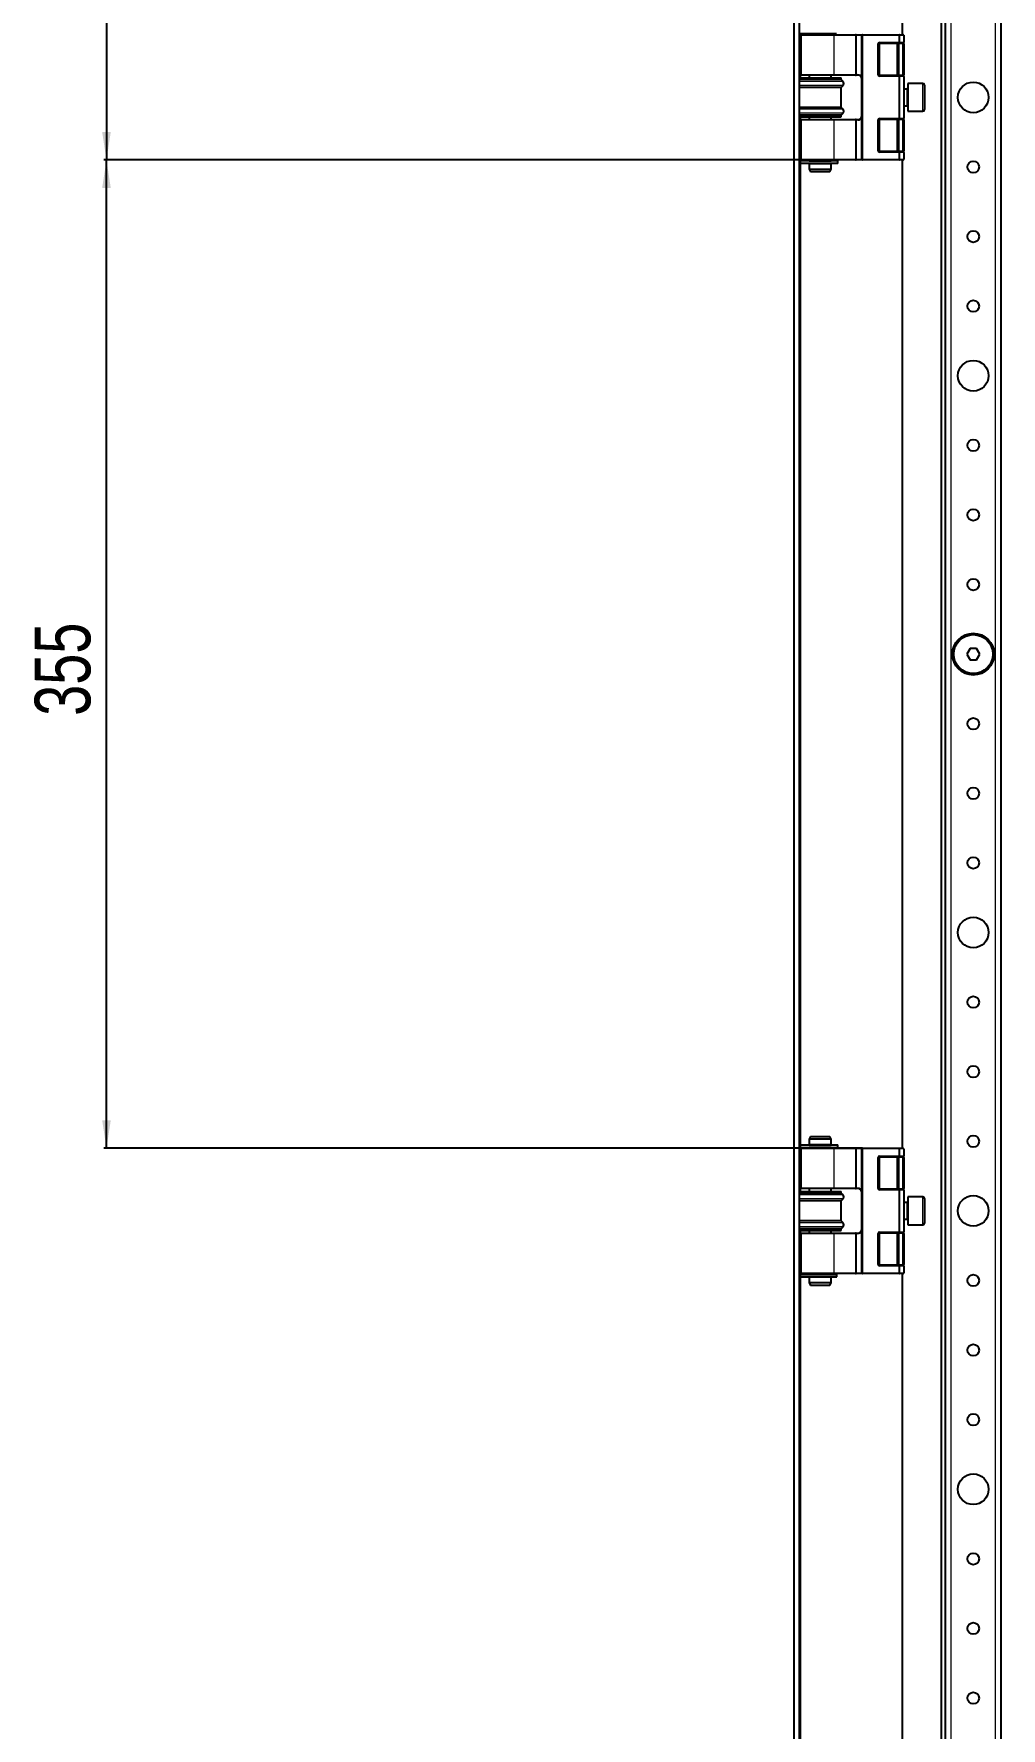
# Model space of a CAD drawing. Header units: millimetres. Extents: x -1275 to 3240, y -1281 to 1219.
# Drawn here: x -1275 to -928, y -607 to 2 of the extents above; entities that cross this region are included whole.
import ezdxf

# ---------------------------------------------------------------- set-up
doc = ezdxf.new("R2010")
doc.units = ezdxf.units.MM
doc.layers.add('FORMAT', color=7, linetype='Continuous')
doc.styles.add('SLDTEXTSTYLE0', font='TXT', dxfattribs={"width": 0.75})
doc.dimstyles.new('SLDDIMSTYLE0', dxfattribs={"dimtxt": 20, "dimasz": 10, "dimexe": 0, "dimexo": 0.0625, "dimgap": 5, "dimtad": 2, "dimdec": 1, "dimrnd": 1e-09, "dimzin": 12, "dimdsep": 46, "dimtxsty": 'SLDTEXTSTYLE0', "dimsah": 1, "dimcen": 0.09, "dimadec": 0, "dimazin": 3, "dimtfac": 1, "dimtofl": 0, "dimtmove": 0, "dimatfit": 3, "dimfxl": 0, "dimfrac": 2, "dimtolj": 1, "dimtzin": 12, "dimarcsym": 0})

# ---------------------------------------------------------------- blocks, each defined once
blk = doc.blocks.new('_D_6')
at = {"layer": 'FORMAT'}
for p, q in [((-999.57, 351.28), (-1250.17, 351.28)), ((-1249.17, 351.28), (-1249.17, -43.72)), ((-987.96, -43.72), (-1250.17, -43.72))]:
    blk.add_line(p, q, dxfattribs=at)
for points in [[(-1249.17, 351.28), (-1250.71, 341.28), (-1247.63, 341.28)], [(-1249.17, -43.72), (-1247.63, -33.72), (-1250.71, -33.72)]]:
    blk.add_solid(points, dxfattribs=at)
at = {"layer": 'FORMAT', "insert": (-1274.95, 131.62), "char_height": 20, "attachment_point": 1, "rotation": 90, "style": 'SLDTEXTSTYLE0'}
blk.add_mtext('395', dxfattribs=at)
blk = doc.blocks.new('_D_7')
at = {"layer": 'FORMAT'}
for p, q in [((-977.57, -43.72), (-1250.17, -43.72)), ((-1249.17, -398.72), (-1249.17, -43.72)), ((-977.57, -398.72), (-1250.17, -398.72))]:
    blk.add_line(p, q, dxfattribs=at)
for points in [[(-1249.17, -43.72), (-1250.71, -53.72), (-1247.63, -53.72)], [(-1249.17, -398.72), (-1247.63, -388.72), (-1250.71, -388.72)]]:
    blk.add_solid(points, dxfattribs=at)
at = {"layer": 'FORMAT', "insert": (-1274.95, -243.38), "char_height": 20, "attachment_point": 1, "rotation": 90, "style": 'SLDTEXTSTYLE0'}
blk.add_mtext('355', dxfattribs=at)

msp = doc.modelspace()

# ---------------------------------------------------------------- linework, layer by layer
at = {"color": 7, "linetype": 'Continuous', "lineweight": 25}
for p, q in [((-1002.26, 456.28), (-1002.26, -898.72)), ((-1000.26, 456.28), (-1000.26, -898.72)), ((-949.26, 424.78), (-949.26, -867.22)), ((-947.76, -838.72), (-947.76, 396.28)), ((-927.76, -838.72), (-927.76, 396.28)), ((-963.26, 306.28), (-963.26, 1.28)), ((-986.92, 1.58), (-999.91, 1.58)), ((-999.76, 1.08), (-999.76, -13.02)), ((-999.56, 1.28), (-987.95, 1.28)), ((-996.76, 1.53), (-996.76, 1.28)), ((-996.76, 1.53), (-993.29, 1.53)), ((-996.26, 1.58), (-996.26, 1.53)), ((-993.29, 1.53), (-988.76, 1.53)), ((-989.26, 1.53), (-989.26, 1.58)), ((-988.76, 1.28), (-988.76, 1.53)), ((-987.95, 1.28), (-980.06, 1.28)), ((-979.78, 1.28), (-980.06, 1.28)), ((-979.78, 1.28), (-977.56, 1.28)), ((-977.76, -43.52), (-977.76, 1.08)), ((-977.56, 1.28), (-964.34, 1.28)), ((-964.34, 1.28), (-962.96, 1.28)), ((-964.26, -1.42), (-964.26, 1.08)), ((-962.76, 1.08), (-962.76, -1.42)), ((-971.76, -2.02), (-971.76, -13.12)), ((-964.38, -1.72), (-971.46, -1.72)), ((-964.76, -2.02), (-964.76, -13.12)), ((-963.06, -1.72), (-964.38, -1.72)), ((-962.76, -2.02), (-962.76, -1.42)), ((-962.76, -2.02), (-962.76, -13.12)), ((-1000.26, -14.22), (-985.26, -14.22)), ((-985.26, -14.82), (-1000.26, -14.82)), ((-985.26, -17.62), (-1000.26, -17.62)), ((-987.95, -13.22), (-999.56, -13.22)), ((-996.76, -13.22), (-996.76, -14.22)), ((-988.76, -14.22), (-988.76, -13.22)), ((-980.06, -13.22), (-987.95, -13.22)), ((-985.26, -14.82), (-985.26, -14.22)), ((-984.56, -15.5), (-985.26, -14.82)), ((-985.26, -17.62), (-984.56, -16.93)), ((-985.26, -24.82), (-985.26, -17.62)), ((-980.06, -13.22), (-979.78, -13.22)), ((-979.26, -13.22), (-979.78, -13.22)), ((-971.46, -13.42), (-964.38, -13.42)), ((-964.38, -13.42), (-963.06, -13.42)), ((-964.26, -28.72), (-964.26, -13.72)), ((-962.76, -13.72), (-962.76, -13.12)), ((-962.76, -13.72), (-962.76, -28.72)), ((-961.51, -18.22), (-962.76, -18.22)), ((-955.86, -16.22), (-961.26, -16.22)), ((-961.26, -16.22), (-961.26, -26.22)), ((-955.26, -16.82), (-955.26, -25.62)), ((-962.76, -24.22), (-961.51, -24.22)), ((-985.26, -24.82), (-1000.26, -24.82)), ((-985.26, -27.62), (-1000.26, -27.62)), ((-1000.26, -28.22), (-985.26, -28.22)), ((-999.76, -29.42), (-999.76, -43.52)), ((-999.56, -29.22), (-987.95, -29.22)), ((-996.76, -28.22), (-996.76, -29.22)), ((-988.76, -29.22), (-988.76, -28.22)), ((-987.95, -29.22), (-980.06, -29.22)), ((-984.56, -25.5), (-985.26, -24.82)), ((-985.26, -27.62), (-984.56, -26.93)), ((-985.26, -28.22), (-985.26, -27.62)), ((-979.78, -29.22), (-980.06, -29.22)), ((-979.78, -29.22), (-979.26, -29.22)), ((-971.76, -29.32), (-971.76, -40.42)), ((-964.38, -29.02), (-971.46, -29.02)), ((-964.76, -29.32), (-964.76, -40.42)), ((-963.06, -29.02), (-964.38, -29.02)), ((-962.76, -29.32), (-962.76, -28.72)), ((-962.76, -29.32), (-962.76, -40.42)), ((-961.26, -26.22), (-955.86, -26.22)), ((-971.46, -40.72), (-964.38, -40.72)), ((-964.38, -40.72), (-963.06, -40.72)), ((-964.26, -43.52), (-964.26, -41.02)), ((-962.76, -41.02), (-962.76, -40.42)), ((-962.76, -41.02), (-962.76, -43.52)), ((-999.91, -44.02), (-999.91, -44.92)), ((-986.44, -44.02), (-999.91, -44.02)), ((-986.44, -44.92), (-999.91, -44.92)), ((-987.95, -43.72), (-999.56, -43.72)), ((-996.76, -43.72), (-996.76, -43.97)), ((-996.76, -43.97), (-993.29, -43.97)), ((-996.76, -44.97), (-996.76, -46.97)), ((-996.76, -44.97), (-993.29, -44.97)), ((-996.76, -46.97), (-996.18, -47.97)), ((-996.76, -46.97), (-988.76, -46.97)), ((-996.26, -43.97), (-996.26, -44.02)), ((-996.26, -44.92), (-996.26, -44.97)), ((-989.33, -47.97), (-996.18, -47.97)), ((-993.29, -43.97), (-988.76, -43.97)), ((-993.29, -44.97), (-988.76, -44.97)), ((-989.33, -47.97), (-988.76, -46.97)), ((-989.26, -44.02), (-989.26, -43.97)), ((-989.26, -44.97), (-989.26, -44.92)), ((-988.76, -43.97), (-988.76, -43.72)), ((-988.76, -46.97), (-988.76, -44.97)), ((-980.06, -43.72), (-987.95, -43.72)), ((-986.39, -44.02), (-986.44, -44.02)), ((-986.39, -44.92), (-986.44, -44.92)), ((-986.39, -44.92), (-986.39, -44.02)), ((-980.06, -43.72), (-979.78, -43.72)), ((-977.56, -43.72), (-979.78, -43.72)), ((-964.34, -43.72), (-977.56, -43.72)), ((-962.96, -43.72), (-964.34, -43.72)), ((-963.26, -43.72), (-963.26, -398.72)), ((-938.91, -219.22), (-940.07, -221.22)), ((-940.07, -221.22), (-938.91, -223.22)), ((-936.6, -219.22), (-938.91, -219.22)), ((-938.91, -223.22), (-936.6, -223.22)), ((-935.45, -221.22), (-936.6, -219.22)), ((-936.6, -223.22), (-935.45, -221.22)), ((-996.18, -394.47), (-996.76, -395.47)), ((-996.76, -395.47), (-996.76, -397.47)), ((-993.29, -395.47), (-996.76, -395.47)), ((-996.18, -394.47), (-993.21, -394.47)), ((-988.76, -395.47), (-993.29, -395.47)), ((-993.21, -394.47), (-989.33, -394.47)), ((-988.76, -395.47), (-989.33, -394.47)), ((-988.76, -397.47), (-988.76, -395.47)), ((-999.91, -397.52), (-999.91, -398.42)), ((-999.91, -397.52), (-986.44, -397.52)), ((-999.91, -398.42), (-986.44, -398.42)), ((-999.76, -398.92), (-999.76, -413.02)), ((-999.56, -398.72), (-987.95, -398.72)), ((-988.76, -397.47), (-996.76, -397.47)), ((-996.76, -398.47), (-996.76, -398.72)), ((-988.76, -398.47), (-996.76, -398.47)), ((-996.26, -397.47), (-996.26, -397.52)), ((-996.26, -398.42), (-996.26, -398.47)), ((-989.26, -397.52), (-989.26, -397.47)), ((-989.26, -398.47), (-989.26, -398.42)), ((-988.76, -398.72), (-988.76, -398.47)), ((-987.95, -398.72), (-980.06, -398.72)), ((-986.44, -397.52), (-986.39, -397.52)), ((-986.44, -398.42), (-986.39, -398.42)), ((-986.39, -398.42), (-986.39, -397.52)), ((-979.78, -398.72), (-980.06, -398.72)), ((-979.78, -398.72), (-977.56, -398.72)), ((-977.76, -443.52), (-977.76, -398.92)), ((-977.56, -398.72), (-964.34, -398.72)), ((-964.34, -398.72), (-962.96, -398.72)), ((-964.26, -401.42), (-964.26, -398.92)), ((-962.76, -398.92), (-962.76, -401.42)), ((-962.76, -402.02), (-962.76, -401.42)), ((-971.76, -402.02), (-971.76, -413.12)), ((-964.38, -401.72), (-971.46, -401.72)), ((-964.76, -402.02), (-964.76, -413.12)), ((-963.06, -401.72), (-964.38, -401.72)), ((-962.76, -402.02), (-962.76, -413.12)), ((-987.95, -413.22), (-999.56, -413.22)), ((-996.76, -413.22), (-996.76, -414.22)), ((-988.76, -414.22), (-988.76, -413.22)), ((-980.06, -413.22), (-987.95, -413.22)), ((-980.06, -413.22), (-979.78, -413.22)), ((-979.26, -413.22), (-979.78, -413.22)), ((-971.46, -413.42), (-964.38, -413.42)), ((-964.38, -413.42), (-963.06, -413.42)), ((-964.26, -428.72), (-964.26, -413.72)), ((-962.76, -413.72), (-962.76, -413.12)), ((-962.76, -413.72), (-962.76, -428.72)), ((-1000.26, -414.22), (-985.26, -414.22)), ((-985.26, -414.82), (-1000.26, -414.82)), ((-985.26, -417.62), (-1000.26, -417.62)), ((-985.26, -414.82), (-985.26, -414.22)), ((-984.56, -415.5), (-985.26, -414.82)), ((-985.26, -417.62), (-984.56, -416.93)), ((-985.26, -424.82), (-985.26, -417.62)), ((-961.51, -418.22), (-962.76, -418.22)), ((-955.86, -416.22), (-961.26, -416.22)), ((-961.26, -416.22), (-961.26, -421.22)), ((-955.26, -416.82), (-955.26, -421.22)), ((-985.26, -424.82), (-1000.26, -424.82)), ((-984.56, -425.5), (-985.26, -424.82)), ((-962.76, -424.22), (-961.51, -424.22)), ((-961.26, -421.22), (-961.26, -426.22)), ((-955.26, -421.22), (-955.26, -425.62)), ((-985.26, -427.62), (-1000.26, -427.62)), ((-1000.26, -428.22), (-985.26, -428.22)), ((-999.76, -429.42), (-999.76, -443.52)), ((-999.56, -429.22), (-987.95, -429.22)), ((-996.76, -428.22), (-996.76, -429.22)), ((-988.76, -429.22), (-988.76, -428.22)), ((-987.95, -429.22), (-980.06, -429.22)), ((-985.26, -427.62), (-984.56, -426.93)), ((-985.26, -428.22), (-985.26, -427.62)), ((-979.78, -429.22), (-980.06, -429.22)), ((-979.78, -429.22), (-979.26, -429.22)), ((-971.76, -429.32), (-971.76, -440.42)), ((-964.38, -429.02), (-971.46, -429.02)), ((-964.76, -429.32), (-964.76, -440.42)), ((-963.06, -429.02), (-964.38, -429.02)), ((-962.76, -429.32), (-962.76, -428.72)), ((-962.76, -429.32), (-962.76, -440.42)), ((-961.26, -426.22), (-955.86, -426.22)), ((-999.91, -444.02), (-999.91, -444.92)), ((-999.91, -444.02), (-986.92, -444.02)), ((-987.95, -443.72), (-999.56, -443.72)), ((-996.76, -443.72), (-996.76, -443.97)), ((-988.76, -443.97), (-996.76, -443.97)), ((-996.26, -443.97), (-996.26, -444.02)), ((-989.26, -444.02), (-989.26, -443.97)), ((-988.76, -443.97), (-988.76, -443.72)), ((-980.06, -443.72), (-987.95, -443.72)), ((-986.92, -444.02), (-986.83, -444.02)), ((-986.83, -444.92), (-986.83, -444.02)), ((-986.83, -444.02), (-986.81, -444.02)), ((-986.81, -444.92), (-986.81, -444.02)), ((-980.06, -443.72), (-979.78, -443.72)), ((-977.56, -443.72), (-979.78, -443.72)), ((-964.34, -443.72), (-977.56, -443.72)), ((-971.46, -440.72), (-964.38, -440.72)), ((-964.38, -440.72), (-963.06, -440.72)), ((-962.96, -443.72), (-964.34, -443.72)), ((-964.26, -443.52), (-964.26, -441.02)), ((-963.26, -443.72), (-963.26, -748.72)), ((-962.76, -441.02), (-962.76, -440.42)), ((-962.76, -441.02), (-962.76, -443.52)), ((-999.91, -444.92), (-986.92, -444.92)), ((-996.76, -444.97), (-996.76, -446.97)), ((-988.76, -444.97), (-996.76, -444.97)), ((-996.76, -446.97), (-996.18, -447.97)), ((-996.76, -446.97), (-988.76, -446.97)), ((-996.26, -444.92), (-996.26, -444.97)), ((-989.33, -447.97), (-996.18, -447.97)), ((-989.33, -447.97), (-988.76, -446.97)), ((-989.26, -444.97), (-989.26, -444.92)), ((-988.76, -446.97), (-988.76, -444.97)), ((-986.92, -444.92), (-986.83, -444.92)), ((-986.83, -444.92), (-986.81, -444.92))]:
    msp.add_line(p, q, dxfattribs=at)
at = {"color": 8, "linetype": 'Continuous', "lineweight": 18}
for p, q in [((-945.76, -838.72), (-945.76, 396.28)), ((-929.76, -838.72), (-929.76, 396.28)), ((-987.81, 1.08), (-999.76, 1.08)), ((-999.66, 1.26), (-999.66, 1.58)), ((-987.81, 1.08), (-987.81, -13.02)), ((-979.92, 1.08), (-987.81, 1.08)), ((-979.92, -13.02), (-979.92, 1.08)), ((-979.78, 1.08), (-979.92, 1.08)), ((-979.78, 1.08), (-979.78, 1.28)), ((-979.78, 1.08), (-979.78, -13.02)), ((-977.76, 1.08), (-979.78, 1.08)), ((-977.76, 1.08), (-977.56, 1.08)), ((-977.56, 1.28), (-977.56, 1.08)), ((-977.56, 1.08), (-977.56, -43.52)), ((-964.26, 1.08), (-977.56, 1.08)), ((-962.76, 1.08), (-964.26, 1.08)), ((-972.06, -13.12), (-972.06, -2.02)), ((-972.06, -2.02), (-971.76, -2.02)), ((-971.76, -2.02), (-971.46, -2.02)), ((-971.46, -1.42), (-964.26, -1.42)), ((-971.46, -1.42), (-971.46, -1.72)), ((-971.46, -1.72), (-971.46, -2.02)), ((-965.06, -2.02), (-971.46, -2.02)), ((-971.46, -2.02), (-971.46, -13.12)), ((-965.06, -1.72), (-965.06, -2.02)), ((-965.06, -2.02), (-964.76, -2.02)), ((-965.06, -13.12), (-965.06, -2.02)), ((-964.76, -2.02), (-964.46, -2.02)), ((-964.46, -1.72), (-964.46, -2.02)), ((-963.06, -2.02), (-964.46, -2.02)), ((-964.46, -2.02), (-964.46, -13.12)), ((-964.26, -1.42), (-962.76, -1.42)), ((-963.06, -1.72), (-963.06, -2.02)), ((-962.76, -2.02), (-963.06, -2.02)), ((-963.06, -13.12), (-963.06, -2.02)), ((-984.56, -15.5), (-1000.26, -15.5)), ((-984.56, -16.93), (-1000.26, -16.93)), ((-999.76, -13.02), (-987.81, -13.02)), ((-999.66, -14.22), (-999.66, -13.19)), ((-987.81, -13.02), (-979.92, -13.02)), ((-979.78, -13.02), (-979.92, -13.02)), ((-979.78, -13.22), (-979.78, -13.02)), ((-979.78, -13.02), (-979.26, -13.02)), ((-979.26, -13.22), (-979.26, -13.02)), ((-971.76, -13.12), (-972.06, -13.12)), ((-971.46, -13.12), (-971.76, -13.12)), ((-971.46, -13.12), (-965.06, -13.12)), ((-971.46, -13.12), (-971.46, -13.42)), ((-971.46, -13.42), (-971.46, -13.72)), ((-964.26, -13.72), (-971.46, -13.72)), ((-965.06, -13.12), (-965.06, -13.42)), ((-964.76, -13.12), (-965.06, -13.12)), ((-964.46, -13.12), (-964.76, -13.12)), ((-964.46, -13.12), (-963.06, -13.12)), ((-964.46, -13.12), (-964.46, -13.42)), ((-962.76, -13.72), (-964.26, -13.72)), ((-963.06, -13.12), (-963.06, -13.42)), ((-963.06, -13.12), (-962.76, -13.12)), ((-961.51, -21.22), (-961.51, -18.22)), ((-955.86, -26.22), (-955.86, -16.22)), ((-961.51, -24.22), (-961.51, -21.22)), ((-984.56, -25.5), (-1000.26, -25.5)), ((-984.56, -26.93), (-1000.26, -26.93)), ((-987.81, -29.42), (-999.76, -29.42)), ((-999.66, -29.24), (-999.66, -28.22)), ((-987.81, -29.42), (-987.81, -43.52)), ((-979.92, -29.42), (-987.81, -29.42)), ((-979.92, -43.52), (-979.92, -29.42)), ((-979.92, -29.42), (-979.78, -29.42)), ((-979.78, -29.42), (-979.78, -29.22)), ((-979.78, -29.42), (-979.78, -43.52)), ((-979.26, -29.42), (-979.78, -29.42)), ((-979.26, -29.42), (-979.26, -29.22)), ((-972.06, -40.42), (-972.06, -29.32)), ((-972.06, -29.32), (-971.76, -29.32)), ((-971.76, -29.32), (-971.46, -29.32)), ((-971.46, -28.72), (-964.26, -28.72)), ((-971.46, -29.02), (-971.46, -28.72)), ((-971.46, -29.02), (-971.46, -29.32)), ((-965.06, -29.32), (-971.46, -29.32)), ((-971.46, -29.32), (-971.46, -40.42)), ((-965.06, -29.02), (-965.06, -29.32)), ((-965.06, -29.32), (-964.76, -29.32)), ((-965.06, -40.42), (-965.06, -29.32)), ((-964.76, -29.32), (-964.46, -29.32)), ((-964.46, -29.32), (-964.46, -29.02)), ((-963.06, -29.32), (-964.46, -29.32)), ((-964.46, -29.32), (-964.46, -40.42)), ((-964.26, -28.72), (-962.76, -28.72)), ((-963.06, -29.32), (-963.06, -29.02)), ((-963.06, -29.32), (-962.76, -29.32)), ((-963.06, -40.42), (-963.06, -29.32)), ((-972.06, -40.42), (-971.76, -40.42)), ((-971.76, -40.42), (-971.46, -40.42)), ((-971.46, -40.42), (-965.06, -40.42)), ((-971.46, -40.42), (-971.46, -40.72)), ((-971.46, -41.02), (-971.46, -40.72)), ((-964.26, -41.02), (-971.46, -41.02)), ((-965.06, -40.42), (-965.06, -40.72)), ((-965.06, -40.42), (-964.76, -40.42)), ((-964.76, -40.42), (-964.46, -40.42)), ((-964.46, -40.72), (-964.46, -40.42)), ((-964.46, -40.42), (-963.06, -40.42)), ((-962.76, -41.02), (-964.26, -41.02)), ((-963.06, -40.72), (-963.06, -40.42)), ((-963.06, -40.42), (-962.76, -40.42)), ((-999.76, -43.52), (-987.81, -43.52)), ((-999.66, -44.02), (-999.66, -43.69)), ((-999.66, -397.52), (-999.66, -44.92)), ((-987.81, -43.52), (-979.92, -43.52)), ((-986.44, -44.92), (-986.44, -44.02)), ((-979.92, -43.52), (-979.78, -43.52)), ((-979.78, -43.72), (-979.78, -43.52)), ((-979.78, -43.52), (-977.76, -43.52)), ((-977.56, -43.52), (-977.76, -43.52)), ((-977.56, -43.52), (-964.26, -43.52)), ((-977.56, -43.52), (-977.56, -43.72)), ((-964.26, -43.52), (-962.76, -43.52)), ((-987.81, -398.92), (-999.76, -398.92)), ((-999.66, -398.74), (-999.66, -398.42)), ((-987.81, -398.92), (-987.81, -413.02)), ((-979.92, -398.92), (-987.81, -398.92)), ((-986.44, -397.52), (-986.44, -398.42)), ((-979.92, -413.02), (-979.92, -398.92)), ((-979.78, -398.92), (-979.92, -398.92)), ((-979.78, -398.92), (-979.78, -398.72)), ((-979.78, -398.92), (-979.78, -413.02)), ((-977.76, -398.92), (-979.78, -398.92)), ((-977.76, -398.92), (-977.56, -398.92)), ((-977.56, -398.72), (-977.56, -398.92)), ((-977.56, -398.92), (-977.56, -443.52)), ((-964.26, -398.92), (-977.56, -398.92)), ((-971.46, -401.42), (-964.26, -401.42)), ((-971.46, -401.42), (-971.46, -401.72)), ((-962.76, -398.92), (-964.26, -398.92)), ((-964.26, -401.42), (-962.76, -401.42)), ((-972.06, -413.12), (-972.06, -402.02)), ((-972.06, -402.02), (-971.76, -402.02)), ((-971.76, -402.02), (-971.46, -402.02)), ((-971.46, -401.72), (-971.46, -402.02)), ((-965.06, -402.02), (-971.46, -402.02)), ((-971.46, -402.02), (-971.46, -413.12)), ((-965.06, -401.72), (-965.06, -402.02)), ((-965.06, -402.02), (-964.76, -402.02)), ((-965.06, -413.12), (-965.06, -402.02)), ((-964.76, -402.02), (-964.46, -402.02)), ((-964.46, -401.72), (-964.46, -402.02)), ((-963.06, -402.02), (-964.46, -402.02)), ((-964.46, -402.02), (-964.46, -413.12)), ((-963.06, -401.72), (-963.06, -402.02)), ((-962.76, -402.02), (-963.06, -402.02)), ((-963.06, -413.12), (-963.06, -402.02)), ((-999.76, -413.02), (-987.81, -413.02)), ((-999.66, -414.22), (-999.66, -413.19)), ((-987.81, -413.02), (-979.92, -413.02)), ((-979.78, -413.02), (-979.92, -413.02)), ((-979.78, -413.22), (-979.78, -413.02)), ((-979.78, -413.02), (-979.26, -413.02)), ((-979.26, -413.22), (-979.26, -413.02)), ((-971.76, -413.12), (-972.06, -413.12)), ((-971.46, -413.12), (-971.76, -413.12)), ((-971.46, -413.12), (-965.06, -413.12)), ((-971.46, -413.12), (-971.46, -413.42)), ((-971.46, -413.42), (-971.46, -413.72)), ((-964.26, -413.72), (-971.46, -413.72)), ((-965.06, -413.12), (-965.06, -413.42)), ((-964.76, -413.12), (-965.06, -413.12)), ((-964.46, -413.12), (-964.76, -413.12)), ((-964.46, -413.12), (-963.06, -413.12)), ((-964.46, -413.12), (-964.46, -413.42)), ((-962.76, -413.72), (-964.26, -413.72)), ((-963.06, -413.12), (-963.06, -413.42)), ((-963.06, -413.12), (-962.76, -413.12)), ((-984.56, -415.5), (-1000.26, -415.5)), ((-984.56, -416.93), (-1000.26, -416.93)), ((-961.51, -424.22), (-961.51, -418.22)), ((-955.86, -421.22), (-955.86, -416.22)), ((-984.56, -425.5), (-1000.26, -425.5)), ((-955.86, -426.22), (-955.86, -421.22)), ((-984.56, -426.93), (-1000.26, -426.93)), ((-987.81, -429.42), (-999.76, -429.42)), ((-999.66, -429.24), (-999.66, -428.22)), ((-987.81, -429.42), (-987.81, -443.52)), ((-979.92, -429.42), (-987.81, -429.42)), ((-979.92, -443.52), (-979.92, -429.42)), ((-979.92, -429.42), (-979.78, -429.42)), ((-979.78, -429.42), (-979.78, -429.22)), ((-979.78, -429.42), (-979.78, -443.52)), ((-979.26, -429.42), (-979.78, -429.42)), ((-979.26, -429.42), (-979.26, -429.22)), ((-972.06, -440.42), (-972.06, -429.32)), ((-972.06, -429.32), (-971.76, -429.32)), ((-971.76, -429.32), (-971.46, -429.32)), ((-971.46, -428.72), (-964.26, -428.72)), ((-971.46, -429.02), (-971.46, -428.72)), ((-971.46, -429.02), (-971.46, -429.32)), ((-965.06, -429.32), (-971.46, -429.32)), ((-971.46, -429.32), (-971.46, -440.42)), ((-965.06, -429.02), (-965.06, -429.32)), ((-965.06, -429.32), (-964.76, -429.32)), ((-965.06, -440.42), (-965.06, -429.32)), ((-964.76, -429.32), (-964.46, -429.32)), ((-964.46, -429.32), (-964.46, -429.02)), ((-963.06, -429.32), (-964.46, -429.32)), ((-964.46, -429.32), (-964.46, -440.42)), ((-964.26, -428.72), (-962.76, -428.72)), ((-963.06, -429.32), (-963.06, -429.02)), ((-963.06, -429.32), (-962.76, -429.32)), ((-963.06, -440.42), (-963.06, -429.32)), ((-999.76, -443.52), (-987.81, -443.52)), ((-999.66, -444.02), (-999.66, -443.69)), ((-987.81, -443.52), (-979.92, -443.52)), ((-986.92, -444.02), (-986.92, -444.92)), ((-979.92, -443.52), (-979.78, -443.52)), ((-979.78, -443.72), (-979.78, -443.52)), ((-979.78, -443.52), (-977.76, -443.52)), ((-977.56, -443.52), (-977.76, -443.52)), ((-977.56, -443.52), (-964.26, -443.52)), ((-977.56, -443.52), (-977.56, -443.72)), ((-972.06, -440.42), (-971.76, -440.42)), ((-971.76, -440.42), (-971.46, -440.42)), ((-971.46, -440.42), (-965.06, -440.42)), ((-971.46, -440.42), (-971.46, -440.72)), ((-971.46, -441.02), (-971.46, -440.72)), ((-964.26, -441.02), (-971.46, -441.02)), ((-965.06, -440.42), (-965.06, -440.72)), ((-965.06, -440.42), (-964.76, -440.42)), ((-964.76, -440.42), (-964.46, -440.42)), ((-964.46, -440.72), (-964.46, -440.42)), ((-964.46, -440.42), (-963.06, -440.42)), ((-962.76, -441.02), (-964.26, -441.02)), ((-964.26, -443.52), (-962.76, -443.52)), ((-963.06, -440.72), (-963.06, -440.42)), ((-963.06, -440.42), (-962.76, -440.42)), ((-999.66, -747.52), (-999.66, -444.92))]:
    msp.add_line(p, q, dxfattribs=at)
at = {"color": 7, "linetype": 'Continuous', "lineweight": 25}
for centre, radius in [((-937.76, -21.22), 5.5), ((-937.76, -46.22), 2.1), ((-937.76, -71.22), 2.1), ((-937.76, -96.22), 2.1), ((-937.76, -121.22), 5.5), ((-937.76, -146.22), 2.1), ((-937.76, -171.22), 2.1), ((-937.76, -196.22), 2.1), ((-937.76, -221.22), 7.5), ((-937.76, -221.22), 7), ((-937.76, -246.22), 2.1), ((-937.76, -271.22), 2.1), ((-937.76, -296.22), 2.1), ((-937.76, -321.22), 5.5), ((-937.76, -346.22), 2.1), ((-937.76, -371.22), 2.1), ((-937.76, -396.22), 2.1), ((-937.76, -421.22), 5.5), ((-937.76, -446.22), 2.1), ((-937.76, -471.22), 2.1), ((-937.76, -496.22), 2.1), ((-937.76, -521.22), 5.5), ((-937.76, -546.22), 2.1), ((-937.76, -571.22), 2.1), ((-937.76, -596.22), 2.1)]:
    msp.add_circle(centre, radius, dxfattribs=at)
for centre, radius, start, end in [((-999.56, 1.08), 0.2, 90, 180), ((-977.56, 1.08), 0.2, 90, 180), ((-962.96, 1.08), 0.2, 0, 90), ((-971.46, -2.02), 0.3, 90, 180), ((-964.46, -2.02), 0.3, 90, 180), ((-963.06, -1.42), 0.3, 270, 0), ((-999.56, -13.02), 0.2, 180, 270), ((-985.26, -16.22), 1, 314.427, 45.573), ((-979.26, -14.72), 1.5, 0, 90), ((-971.46, -13.12), 0.3, 180, 270), ((-964.46, -13.12), 0.3, 180, 270), ((-963.06, -13.72), 0.3, 0, 90), ((-961.51, -17.97), 0.25, 270, 360), ((-955.86, -16.82), 0.6, 360, 90), ((-961.51, -24.47), 0.25, 0, 90), ((-999.56, -29.42), 0.2, 90, 180), ((-985.26, -26.22), 1, 314.427, 45.573), ((-979.26, -27.72), 1.5, 270, 0), ((-971.46, -29.32), 0.3, 90, 180), ((-964.46, -29.32), 0.3, 90, 180), ((-963.06, -28.72), 0.3, 270, 0), ((-955.86, -25.62), 0.6, 270, 0), ((-971.46, -40.42), 0.3, 180, 270), ((-964.46, -40.42), 0.3, 180, 270), ((-963.06, -41.02), 0.3, 0, 90), ((-999.56, -43.52), 0.2, 180, 270), ((-977.56, -43.52), 0.2, 180, 270), ((-962.96, -43.52), 0.2, 270, 0), ((-999.56, -398.92), 0.2, 90, 180), ((-977.56, -398.92), 0.2, 90, 180), ((-963.06, -401.42), 0.3, 270, 0), ((-962.96, -398.92), 0.2, 0, 90), ((-971.46, -402.02), 0.3, 90, 180), ((-964.46, -402.02), 0.3, 90, 180), ((-999.56, -413.02), 0.2, 180, 270), ((-979.26, -414.72), 1.5, 0, 90), ((-971.46, -413.12), 0.3, 180, 270), ((-964.46, -413.12), 0.3, 180, 270), ((-963.06, -413.72), 0.3, 0, 90), ((-985.26, -416.22), 1, 314.427, 45.573), ((-961.51, -417.97), 0.25, 270, 360), ((-955.86, -416.82), 0.6, 360, 90), ((-985.26, -426.22), 1, 314.427, 45.573), ((-961.51, -424.47), 0.25, 0, 90), ((-955.86, -425.62), 0.6, 270, 0), ((-999.56, -429.42), 0.2, 90, 180), ((-979.26, -427.72), 1.5, 270, 0), ((-971.46, -429.32), 0.3, 90, 180), ((-964.46, -429.32), 0.3, 90, 180), ((-963.06, -428.72), 0.3, 270, 0), ((-999.56, -443.52), 0.2, 180, 270), ((-977.56, -443.52), 0.2, 180, 270), ((-971.46, -440.42), 0.3, 180, 270), ((-964.46, -440.42), 0.3, 180, 270), ((-963.06, -441.02), 0.3, 0, 90), ((-962.96, -443.52), 0.2, 270, 0)]:
    msp.add_arc(centre, radius, start, end, dxfattribs=at)
at = {"color": 8, "linetype": 'Continuous', "lineweight": 18}
for centre, radius, start, end in [((-987.98, 1.11), 0.179, 351.95053, 78.57825), ((-980.09, 1.11), 0.179, 351.95053, 78.57825), ((-971.46, -2.02), 0.6, 90, 180), ((-987.98, -13.04), 0.179, 281.42175, 8.04947), ((-980.09, -13.04), 0.179, 281.42175, 8.04947), ((-979.26, -14.72), 1.7, 28.07249, 90), ((-971.46, -13.12), 0.6, 180, 270), ((-987.98, -29.39), 0.179, 351.95053, 78.57825), ((-980.09, -29.39), 0.179, 351.95053, 78.57825), ((-979.26, -27.72), 1.7, 270, 331.92751), ((-971.46, -29.32), 0.6, 90, 180), ((-971.46, -40.42), 0.6, 180, 270), ((-987.98, -43.54), 0.179, 281.42175, 8.04947), ((-980.09, -43.54), 0.179, 281.42175, 8.04947), ((-987.98, -398.89), 0.179, 351.95053, 78.57825), ((-980.09, -398.89), 0.179, 351.95053, 78.57825), ((-971.46, -402.02), 0.6, 90, 180), ((-987.98, -413.04), 0.179, 281.42175, 8.04947), ((-980.09, -413.04), 0.179, 281.42175, 8.04947), ((-979.26, -414.72), 1.7, 28.07249, 90), ((-971.46, -413.12), 0.6, 180, 270), ((-987.98, -429.39), 0.179, 351.95053, 78.57825), ((-980.09, -429.39), 0.179, 351.95053, 78.57825), ((-979.26, -427.72), 1.7, 270, 331.92751), ((-971.46, -429.32), 0.6, 90, 180), ((-987.98, -443.54), 0.179, 281.42175, 8.04947), ((-980.09, -443.54), 0.179, 281.42175, 8.04947), ((-971.46, -440.42), 0.6, 180, 270)]:
    msp.add_arc(centre, radius, start, end, dxfattribs=at)
at = {"color": 7, "linetype": 'Continuous', "lineweight": 25}
for centre, major_axis, start_param, end_param in [((-964.34, 1.08), (0, 0.2), 4.712389, 6.283185), ((-964.38, -1.42), (0, 0.3), 3.141593, 4.712389), ((-964.38, -13.72), (0, 0.3), 4.712389, 6.283185), ((-964.38, -28.72), (0, 0.3), 3.141593, 4.712389), ((-964.38, -41.02), (0, 0.3), 4.712389, 6.283185), ((-964.34, -43.52), (0, 0.2), 3.141593, 4.712389), ((-964.38, -401.42), (0, 0.3), 3.141593, 4.712389), ((-964.34, -398.92), (0, 0.2), 4.712389, 6.283185), ((-964.38, -413.72), (0, 0.3), 4.712389, 6.283185), ((-964.38, -428.72), (0, 0.3), 3.141593, 4.712389), ((-964.38, -441.02), (0, 0.3), 4.712389, 6.283185), ((-964.34, -443.52), (0, 0.2), 3.141593, 4.712389)]:
    msp.add_ellipse(centre, major_axis=major_axis, ratio=0.414214, start_param=start_param, end_param=end_param, dxfattribs=at)

# ---------------------------------------------------------------- dimensions: what is measured, and where the dimension line sits
at = {"layer": 'FORMAT'}
for p1, p2, picture, middle in [((-999.56, 351.28), (-987.95, -43.72), '_D_6', (-1249.17, 153.78)), ((-977.56, -398.72), (-977.56, -43.72), '_D_7', (-1249.17, -221.22))]:
    dim = msp.add_linear_dim(base=(-1249.17, -43.72), p1=p1, p2=p2, angle=90, dimstyle='SLDDIMSTYLE0', dxfattribs=at)
    dim.commit()
    dim.dimension.update_dxf_attribs({"geometry": picture, "text_midpoint": middle, "dimtype": 160})

doc.saveas('drawing.dxf')
